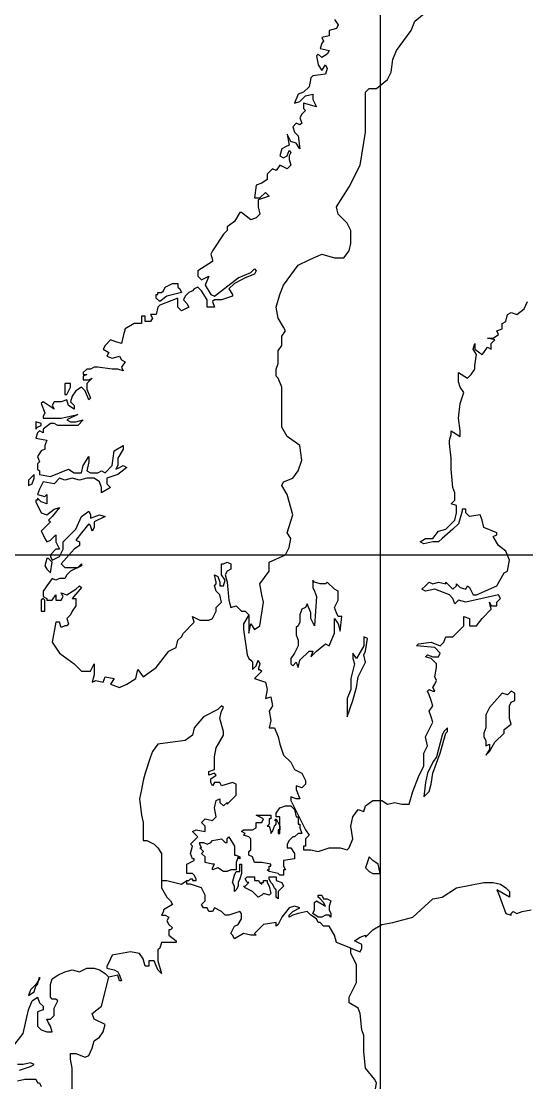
# Model space of a CAD drawing. Header units: millimetres. Extents: x 1844 to 27622, y 2629 to 17869.
# Drawn here: x 15027 to 16040, y 12150 to 14278 of the extents above; entities that cross this region are included whole.
import ezdxf

# ---------------------------------------------------------------- set-up
doc = ezdxf.new("R2010")
doc.units = ezdxf.units.MM
for name, color, linetype in [('COUNTRY', 212, 'Continuous'), ('MINOR_LAKE', 7, 'Continuous'), ('网格线', 251, 'Continuous')]:
    doc.layers.add(name, color=color, linetype=linetype)

msp = doc.modelspace()

# ---------------------------------------------------------------- linework, layer by layer
at = {"layer": 'COUNTRY', "linetype": 'Continuous', "lineweight": -3}
for points in [[(15654.6, 14281.2), (15661.9, 14270.3), (15658.2, 14263), (15643.6, 14259.3), (15643.6, 14248.4), (15629, 14244.7), (15632.7, 14237.4), (15629, 14233.8), (15625.4, 14222.8), (15643.6, 14219.2), (15640, 14211.9), (15629, 14204.6), (15621.7, 14211.9), (15618.1, 14208.2), (15621.7, 14190), (15629, 14179), (15636.3, 14190), (15640, 14182.7), (15636.3, 14171.7), (15610.8, 14168.1), (15607.1, 14164.4), (15603.5, 14146.2), (15592.5, 14135.2), (15581.6, 14131.6), (15574.3, 14113.3), (15585.2, 14117), (15596.2, 14127.9), (15610.8, 14131.6), (15610.8, 14120.6), (15618.1, 14106), (15592.5, 14113.3), (15592.5, 14102.4), (15596.2, 14098.8), (15588.9, 14091.5), (15585.2, 14084.2), (15588.9, 14073.2), (15585.2, 14069.6), (15577.9, 14073.2), (15570.6, 14065.9), (15574.3, 14055), (15581.6, 14047.7), (15585.2, 14022.1), (15577.9, 14033.1), (15567, 14036.7), (15559.7, 14051.3), (15563.3, 14029.4), (15556, 14025.8), (15548.7, 14022.1), (15545.1, 14007.5), (15552.4, 14003.9), (15559.7, 14007.5), (15563.3, 14018.5), (15567, 14014.8), (15563.3, 14007.5), (15563.3, 14000.2), (15567, 13989.3), (15559.7, 13982), (15545.1, 13989.3), (15537.8, 13978.3), (15530.5, 13982), (15519.5, 13971), (15519.5, 13960.1), (15508.6, 13952.8), (15497.6, 13949.1), (15494, 13923.6), (15504.9, 13923.6), (15515.9, 13934.5), (15523.2, 13927.2), (15501.3, 13919.9), (15501.3, 13905.3), (15504.9, 13890.7), (15497.6, 13883.4), (15486.7, 13879.8), (15468.4, 13894.4), (15464.8, 13894.4), (15453.8, 13876.1), (15439.2, 13865.2), (15439.2, 13857.9), (15431.9, 13850.6), (15410, 13817.7), (15406.4, 13810.4), (15410, 13799.5), (15410, 13795.8), (15380.8, 13777.6), (15380.8, 13766.6), (15388.1, 13759.3), (15402.7, 13766.6), (15395.4, 13748.4), (15406.4, 13730.1), (15413.7, 13726.5), (15461.1, 13763), (15486.7, 13773.9), (15494, 13781.2), (15497.6, 13777.6), (15494, 13770.3), (15475.7, 13763), (15468.4, 13759.3), (15453.8, 13752), (15442.9, 13741.1), (15450.2, 13730.1), (15450.2, 13726.5), (15428.3, 13719.2), (15413.7, 13719.2), (15410, 13715.5), (15413.7, 13704.6), (15410, 13704.6), (15399.1, 13704.6), (15399.1, 13719.2), (15388.1, 13737.4), (15380.8, 13744.7), (15373.5, 13741.1), (15369.9, 13737.4), (15362.6, 13733.8), (15355.3, 13726.5), (15351.6, 13719.2), (15358.9, 13711.9), (15362.6, 13704.6), (15348, 13697.3), (15340.7, 13704.6), (15340.7, 13715.5), (15340.7, 13722.8), (15304.2, 13708.2), (15300.5, 13704.6), (15296.9, 13690), (15285.9, 13690), (15289.6, 13682.7), (15285.9, 13675.4), (15275, 13675.4), (15275, 13679), (15275, 13686.3), (15267.7, 13686.3), (15267.7, 13679), (15267.7, 13671.7), (15264, 13671.7), (15253.1, 13671.7), (15234.8, 13660.8), (15231.2, 13646.2), (15227.5, 13631.6), (15216.6, 13635.2), (15205.6, 13638.9), (15194.7, 13627.9), (15191, 13620.6), (15202, 13613.3), (15198.3, 13606), (15209.3, 13602.4), (15223.9, 13606), (15227.5, 13598.8), (15234.8, 13595.1), (15227.5, 13584.2), (15231.2, 13576.9), (15220.2, 13580.5), (15209.3, 13580.5), (15180.1, 13584.2), (15172.8, 13584.2), (15165.5, 13580.5), (15158.2, 13580.5), (15150.9, 13573.2), (15150.9, 13569.6), (15158.2, 13569.6), (15150.9, 13565.9), (15150.9, 13558.6), (15161.9, 13558.6), (15169.2, 13562.3), (15158.2, 13551.3), (15158.2, 13540.4), (15165.5, 13522.1), (15161.9, 13518.5), (15154.6, 13536.7), (15147.3, 13544), (15136.3, 13536.7), (15129, 13525.8), (15125.4, 13514.8), (15132.7, 13507.5), (15132.7, 13500.2), (15121.7, 13507.5), (15118.1, 13518.5), (15107.1, 13514.8), (15092.5, 13514.8), (15088.9, 13507.5), (15092.5, 13500.2), (15070.6, 13514.8), (15067, 13511.2), (15074.3, 13492.9), (15070.6, 13485.6), (15070.6, 13482), (15107.1, 13482), (15140, 13489.3), (15118.1, 13478.3), (15125.4, 13474.7), (15136.3, 13474.7), (15150.9, 13478.3), (15150.9, 13478.3), (15140, 13467.4), (15121.7, 13467.4), (15099.8, 13467.4), (15092.5, 13471), (15085.2, 13471), (15070.6, 13460.1), (15070.6, 13452.8), (15063.3, 13456.4), (15059.7, 13452.8), (15056, 13441.8), (15077.9, 13438.2), (15074.3, 13427.2), (15074.3, 13419.9), (15067, 13416.3), (15059.7, 13405.3), (15063.3, 13394.4), (15059.7, 13390.7), (15059.7, 13379.8), (15063.3, 13376.1), (15063.3, 13368.8), (15085.2, 13365.2), (15121.7, 13379.8), (15132.7, 13372.5), (15147.3, 13372.5), (15150.9, 13387.1), (15161.9, 13405.3), (15161.9, 13394.4), (15158.2, 13376.1), (15165.5, 13372.5), (15180.1, 13372.5), (15187.4, 13376.1), (15194.7, 13372.5), (15209.3, 13387.1), (15212.9, 13416.3), (15231.2, 13427.2), (15231.2, 13419.9), (15220.2, 13401.7), (15220.2, 13387.1), (15216.6, 13379.8), (15223.9, 13383.4), (15231.2, 13387.1), (15238.5, 13383.4), (15220.2, 13368.8), (15198.3, 13361.5), (15198.3, 13350.6), (15205.6, 13343.3), (15187.4, 13332.3), (15187.4, 13343.3), (15183.7, 13354.2), (15172.8, 13361.5), (15158.2, 13361.5), (15143.6, 13357.9), (15129, 13361.5), (15114.4, 13357.9), (15103.5, 13361.5), (15092.5, 13350.6), (15070.6, 13354.2), (15063.3, 13339.6), (15059.7, 13328.7), (15074.3, 13325), (15077.9, 13328.7), (15077.9, 13310.4), (15067, 13314.1), (15059.7, 13321.4), (15059.7, 13317.7), (15056, 13317.7), (15056, 13314.1), (15067, 13292.2), (15077.9, 13288.5), (15092.5, 13299.5), (15103.5, 13303.1), (15088.9, 13284.9), (15081.6, 13277.6), (15085.2, 13273.9), (15074.3, 13263), (15067, 13255.7), (15070.6, 13248.4), (15074.3, 13241.1), (15077.9, 13233.8), (15085.2, 13237.4), (15096.2, 13248.4), (15096.2, 13233.8), (15103.5, 13219.2), (15096.2, 13219.2), (15085.2, 13208.2), (15085.2, 13204.6), (15088.9, 13197.3), (15103.5, 13204.6), (15110.8, 13219.2), (15110.8, 13233.8), (15121.7, 13244.7), (15136.3, 13259.3), (15147.3, 13284.9), (15161.9, 13295.8), (15165.5, 13288.5), (15165.5, 13281.2), (15183.7, 13288.5), (15194.7, 13284.9), (15172.8, 13273.9), (15172.8, 13263), (15169.2, 13255.7), (15165.5, 13266.6), (15161.9, 13270.3), (15147.3, 13252), (15136.3, 13237.4), (15143.6, 13233.8), (15143.6, 13226.5), (15132.7, 13219.2), (15107.1, 13190), (15114.4, 13182.7), (15140, 13182.7), (15147.3, 13190), (15147.3, 13186.3), (15125.4, 13175.4), (15118.1, 13168.1), (15114.4, 13160.8), (15103.5, 13160.8), (15096.2, 13157.1), (15088.9, 13160.8), (15077.9, 13146.2), (15070.6, 13135.2), (15070.6, 13124.3), (15077.9, 13120.6), (15077.9, 13117), (15088.9, 13117), (15096.2, 13127.9), (15096.2, 13117), (15107.1, 13117), (15110.8, 13124.3), (15107.1, 13131.6), (15118.1, 13127.9), (15136.3, 13138.9), (15143.6, 13146.2), (15147.3, 13142.5), (15129, 13120.6), (15136.3, 13120.6), (15136.3, 13106), (15129, 13095.1), (15125.4, 13087.8), (15118.1, 13080.5), (15121.7, 13069.6), (15118.1, 13065.9), (15114.4, 13065.9), (15107.1, 13062.3), (15103.5, 13073.2), (15096.2, 13073.2), (15088.9, 13033.1), (15103.5, 13011.2), (15132.7, 12989.3), (15147.3, 12974.7), (15165.5, 12974.7), (15172.8, 12989.3), (15172.8, 12967.4), (15169.2, 12952.8), (15176.4, 12956.4), (15191, 12952.8), (15194.7, 12963.7), (15212.9, 12960.1), (15205.6, 12949.1), (15223.9, 12941.8), (15238.5, 12949.1), (15256.7, 12960.1), (15260.4, 12978.3), (15271.3, 12963.7), (15296.9, 12982), (15322.4, 13014.8), (15337, 13022.1), (15340.7, 13036.7), (15348, 13044), (15351.6, 13051.3), (15373.5, 13073.2), (15369.9, 13084.2), (15384.5, 13076.9), (15402.7, 13076.9), (15410, 13080.5), (15417.3, 13095.1), (15417.3, 13102.4), (15428.3, 13113.3), (15424.6, 13127.9), (15417.3, 13135.2), (15413.7, 13146.2), (15417.3, 13149.8), (15417.3, 13153.5), (15413.7, 13168.1), (15421, 13164.4), (15424.6, 13153.5), (15424.6, 13146.2), (15431.9, 13146.2), (15435.6, 13157.1), (15428.3, 13168.1), (15428.3, 13186.3), (15428.3, 13190), (15431.9, 13190), (15439.2, 13193.6), (15446.5, 13190), (15446.5, 13179), (15439.2, 13175.4), (15435.6, 13168.1), (15439.2, 13153.5), (15442.9, 13117), (15446.5, 13102.4), (15457.5, 13106), (15468.4, 13095.1), (15475.7, 13095.1), (15483, 13087.8)], [(15296.9, 13730.1), (15300.5, 13730.1), (15300.5, 13733.8), (15307.8, 13733.8), (15311.5, 13737.4), (15315.1, 13744.7), (15329.7, 13752), (15340.7, 13752), (15340.7, 13744.7), (15344.3, 13741.1), (15348, 13733.8), (15318.8, 13726.5), (15304.2, 13715.5), (15296.9, 13722.8), (15296.9, 13730.1)], [(15483, 13087.8), (15472.1, 13069.6), (15472.1, 13058.6), (15479.4, 13007.5), (15483, 13000.2), (15486.7, 12996.6), (15490.3, 12992.9), (15490.3, 12982), (15490.3, 12978.3), (15497.6, 12985.6), (15501.3, 12996.6), (15504.9, 12989.3), (15501.3, 12978.3), (15504.9, 12978.3), (15508.6, 12974.7), (15504.9, 12971), (15494, 12960.1), (15515.9, 12952.8), (15519.5, 12938.2), (15515.9, 12919.9), (15526.8, 12923.6), (15530.5, 12905.3), (15523.2, 12894.4), (15526.8, 12876.1), (15523.2, 12861.5), (15534.1, 12861.5), (15541.4, 12843.3), (15545.1, 12828.7), (15552.4, 12806.8), (15567, 12792.2), (15574.3, 12777.6), (15588.9, 12770.3), (15596.2, 12755.7), (15596.2, 12748.4), (15588.9, 12741.1), (15577.9, 12744.7), (15577.9, 12737.4), (15585.2, 12719.2), (15577.9, 12719.2), (15567, 12722.8), (15567, 12715.5), (15588.9, 12671.7), (15596.2, 12657.1), (15603.5, 12646.2), (15596.2, 12638.9), (15596.2, 12624.3), (15592.5, 12624.3), (15592.5, 12617), (15607.1, 12617), (15621.7, 12613.3), (15643.6, 12620.6), (15665.5, 12620.6), (15680.1, 12617), (15683.7, 12620.6), (15691, 12638.9), (15687.4, 12664.4), (15691, 12682.7), (15702, 12697.3), (15712.9, 12693.6), (15716.6, 12704.6), (15731.2, 12715.5), (15749.4, 12715.5), (15760.4, 12708.2), (15775, 12711.9), (15789.6, 12708.2), (15804.2, 12708.2), (15811.5, 12733.8), (15822.4, 12763), (15833.4, 12784.9), (15833.4, 12810.4), (15840.7, 12825), (15837, 12843.3), (15844.3, 12857.9), (15851.6, 12872.5), (15848, 12883.4), (15844.3, 12894.4), (15851.6, 12905.3), (15848, 12916.3), (15844.3, 12927.2), (15840.7, 12934.5), (15844.3, 12938.2), (15851.6, 12934.5), (15855.3, 12934.5), (15851.6, 12941.8), (15855.3, 12949.1), (15858.9, 12956.4), (15855.3, 12963.7), (15858.9, 12982), (15858.9, 12989.3), (15848, 13000.2), (15837, 13003.9), (15840.7, 13007.5), (15851.6, 13003.9), (15862.6, 13003.9), (15866.2, 13011.2), (15855.3, 13022.1), (15818.8, 13025.8), (15822.4, 13029.4), (15848, 13033.1), (15866.2, 13025.8), (15873.5, 13033.1), (15877.2, 13044), (15891.8, 13044), (15906.4, 13058.6), (15913.7, 13065.9), (15913.7, 13084.2), (15924.6, 13080.5), (15924.6, 13065.9), (15939.2, 13065.9), (15950.2, 13080.5), (15968.4, 13098.8), (15964.8, 13113.3), (15968.4, 13106), (15979.4, 13106), (15979.4, 13113.3), (15986.7, 13120.6), (15983, 13127.9), (15917.3, 13113.3), (15902.7, 13117), (15895.4, 13109.7), (15891.8, 13120.6), (15884.5, 13127.9), (15855.3, 13138.9), (15837, 13135.2), (15829.7, 13138.9), (15837, 13146.2), (15844.3, 13153.5), (15851.6, 13149.8), (15862.6, 13153.5), (15877.2, 13149.8), (15877.2, 13153.5), (15891.8, 13138.9), (15899.1, 13146.2), (15899.1, 13149.8), (15906.4, 13142.5), (15917.3, 13138.9), (15921, 13146.2), (15924.6, 13142.5), (15931.9, 13127.9), (15939.2, 13127.9), (15979.4, 13146.2), (15994, 13171.7), (16001.3, 13175.4), (16004.9, 13197.3), (15997.6, 13215.5), (15983, 13226.5), (15972.1, 13244.7), (15979.4, 13248.4), (15979.4, 13252), (15953.8, 13263), (15950.2, 13277.6), (15946.5, 13288.5), (15924.6, 13284.9), (15917.3, 13292.2), (15917.3, 13299.5), (15910, 13299.5), (15910, 13295.8), (15902.7, 13270.3), (15891.8, 13259.3), (15869.9, 13241.1), (15862.6, 13233.8), (15851.6, 13233.8), (15833.4, 13230.1), (15826.1, 13233.8), (15837, 13241.1), (15851.6, 13241.1), (15862.6, 13255.7), (15877.2, 13259.3), (15895.4, 13277.6), (15899.1, 13292.2), (15899.1, 13306.8), (15888.1, 13310.4), (15895.4, 13317.7), (15895.4, 13332.3), (15891.8, 13343.3), (15888.1, 13379.8), (15888.1, 13401.7), (15884.5, 13430.9), (15884.5, 13438.2), (15888.1, 13449.1), (15888.1, 13456.4), (15906.4, 13445.5), (15906.4, 13456.4), (15902.7, 13482), (15906.4, 13511.2), (15913.7, 13533.1), (15906.4, 13544), (15902.7, 13555), (15902.7, 13573.2), (15921, 13562.3), (15924.6, 13565.9), (15928.3, 13569.6), (15935.6, 13580.5), (15935.6, 13584.2), (15935.6, 13587.8), (15939.2, 13609.7), (15931.9, 13620.6), (15935.6, 13631.6), (15935.6, 13620.6), (15950.2, 13609.7), (15953.8, 13613.3), (15961.1, 13624.3), (15968.4, 13620.6), (15968.4, 13631.6), (15975.7, 13638.9), (15961.1, 13642.5), (15972.1, 13642.5), (15983, 13649.8), (15979.4, 13657.1), (15990.3, 13660.8), (15990.3, 13671.7), (15997.6, 13675.4), (16001.3, 13690), (16008.6, 13693.6), (16019.5, 13690), (16034.1, 13700.9), (16041.4, 13715.5)], [(15118.1, 13529.4), (15125.4, 13544), (15125.4, 13551.3), (15114.4, 13551.3), (15114.4, 13547.7), (15114.4, 13529.4), (15118.1, 13529.4)], [(15056, 13460.1), (15059.7, 13463.7), (15067, 13467.4), (15067, 13471), (15056, 13474.7), (15056, 13460.1)], [(15052.4, 13368.8), (15052.4, 13368.8), (15041.4, 13357.9), (15041.4, 13350.6), (15041.4, 13346.9), (15048.7, 13350.6), (15052.4, 13361.5), (15052.4, 13368.8)], [(15085.2, 13171.7), (15088.9, 13193.6), (15081.6, 13200.9), (15077.9, 13200.9), (15074.3, 13186.3), (15077.9, 13179), (15085.2, 13171.7)], [(15074.3, 13095.1), (15074.3, 13117), (15070.6, 13120.6), (15067, 13117), (15067, 13095.1), (15074.3, 13095.1)], [(15957.5, 12806.8), (15964.8, 12814.1), (15975.7, 12832.3), (15994, 12850.6), (15994, 12857.9), (16008.6, 12868.8), (16004.9, 12879.8), (16004.9, 12905.3), (16008.6, 12912.6), (16015.9, 12916.3), (16015.9, 12930.9), (16008.6, 12934.5), (16001.3, 12927.2), (15990.3, 12930.9), (15964.8, 12901.7), (15957.5, 12887.1), (15957.5, 12872.5), (15957.5, 12861.5), (15953.8, 12850.6), (15953.8, 12843.3), (15957.5, 12836), (15957.5, 12825), (15964.8, 12828.7), (15964.8, 12817.7), (15957.5, 12806.8)], [(15358.9, 12555), (15362.6, 12555), (15366.2, 12558.6), (15369.9, 12558.6), (15369.9, 12555), (15377.2, 12555), (15377.2, 12558.6), (15373.5, 12565.9), (15369.9, 12569.6), (15358.9, 12569.6), (15358.9, 12576.9), (15358.9, 12587.8), (15373.5, 12595.1), (15373.5, 12598.8), (15369.9, 12598.8), (15366.2, 12609.7), (15369.9, 12624.3), (15366.2, 12627.9), (15380.8, 12642.5), (15377.2, 12646.2), (15369.9, 12653.5), (15377.2, 12657.1), (15395.4, 12653.5), (15395.4, 12664.4), (15388.1, 12671.7), (15395.4, 12679), (15410, 12675.4), (15417.3, 12682.7), (15413.7, 12700.9), (15417.3, 12715.5), (15424.6, 12719.2), (15424.6, 12711.9), (15431.9, 12704.6), (15439.2, 12711.9), (15439.2, 12708.2), (15457.5, 12726.5), (15457.5, 12737.4), (15457.5, 12748.4), (15450.2, 12752), (15439.2, 12748.4), (15428.3, 12744.7), (15424.6, 12752), (15413.7, 12752), (15410, 12744.7), (15406.4, 12752), (15406.4, 12759.3), (15417.3, 12766.6), (15413.7, 12770.3), (15402.7, 12766.6), (15402.7, 12773.9), (15413.7, 12777.6), (15413.7, 12788.5), (15413.7, 12788.5), (15413.7, 12803.1), (15417.3, 12821.4), (15431.9, 12846.9), (15431.9, 12854.2), (15424.6, 12879.8), (15428.3, 12894.4), (15431.9, 12901.7), (15428.3, 12905.3), (15421, 12898), (15391.8, 12883.4), (15373.5, 12861.5), (15369.9, 12846.9), (15355.3, 12836), (15300.5, 12828.7), (15289.6, 12814.1), (15285.9, 12803.1), (15275, 12770.3), (15271.3, 12755.7), (15267.7, 12737.4), (15264, 12719.2), (15267.7, 12686.3), (15271.3, 12671.7), (15271.3, 12653.5), (15271.3, 12635.2), (15275, 12635.2), (15278.6, 12635.2), (15293.2, 12627.9), (15300.5, 12620.6), (15307.8, 12609.7), (15307.8, 12565.9), (15307.8, 12555)], [(15833.4, 12722.8), (15844.3, 12733.8), (15848, 12748.4), (15851.6, 12770.3), (15866.2, 12810.4), (15877.2, 12850.6), (15880.8, 12854.2), (15880.8, 12861.5), (15873.5, 12854.2), (15869.9, 12846.9), (15858.9, 12803.1), (15851.6, 12792.2), (15840.7, 12770.3), (15837, 12752), (15833.4, 12722.8)], [(15497.6, 12686.3), (15512.2, 12686.3), (15526.8, 12686.3), (15526.8, 12679), (15523.2, 12679), (15523.2, 12668.1), (15519.5, 12664.4), (15523.2, 12664.4), (15523.2, 12664.4), (15526.8, 12653.5), (15526.8, 12649.8), (15530.5, 12653.5), (15534.1, 12664.4), (15537.8, 12668.1), (15537.8, 12675.4), (15534.1, 12675.4), (15537.8, 12679), (15537.8, 12679), (15545.1, 12664.4), (15545.1, 12657.1), (15541.4, 12657.1), (15541.4, 12653.5), (15541.4, 12653.5), (15541.4, 12649.8), (15545.1, 12649.8), (15545.1, 12679), (15545.1, 12682.7), (15537.8, 12682.7), (15537.8, 12690), (15545.1, 12700.9), (15556, 12704.6), (15559.7, 12704.6), (15567, 12704.6), (15574.3, 12697.3), (15577.9, 12682.7), (15581.6, 12682.7), (15581.6, 12675.4), (15581.6, 12668.1), (15585.2, 12668.1), (15585.2, 12660.8), (15588.9, 12649.8), (15581.6, 12649.8), (15574.3, 12642.5), (15570.6, 12642.5), (15563.3, 12635.2), (15559.7, 12627.9), (15559.7, 12620.6), (15567, 12620.6), (15574.3, 12609.7), (15574.3, 12598.8), (15552.4, 12595.1), (15552.4, 12587.8), (15552.4, 12584.2), (15552.4, 12584.2), (15556, 12576.9), (15552.4, 12576.9), (15552.4, 12576.9), (15552.4, 12565.9), (15545.1, 12565.9), (15541.4, 12569.6), (15523.2, 12573.2), (15519.5, 12576.9), (15519.5, 12576.9), (15523.2, 12576.9), (15523.2, 12584.2), (15526.8, 12584.2), (15526.8, 12587.8), (15508.6, 12591.5), (15494, 12591.5), (15490.3, 12602.4), (15483, 12606), (15483, 12609.7), (15483, 12609.7), (15483, 12613.3), (15486.7, 12617), (15486.7, 12638.9), (15483, 12642.5), (15472.1, 12646.2), (15472.1, 12646.2), (15475.7, 12649.8), (15468.4, 12653.5), (15468.4, 12653.5), (15472.1, 12657.1), (15490.3, 12657.1), (15497.6, 12660.8), (15497.6, 12671.7), (15504.9, 12671.7), (15508.6, 12671.7), (15512.2, 12679), (15497.6, 12686.3)], [(15406.4, 12631.6), (15410, 12635.2), (15428.3, 12638.9), (15435.6, 12631.6), (15439.2, 12631.6), (15439.2, 12638.9), (15442.9, 12642.5), (15453.8, 12624.3), (15453.8, 12617), (15453.8, 12606), (15457.5, 12606), (15464.8, 12602.4), (15464.8, 12598.8), (15461.1, 12602.4), (15457.5, 12591.5), (15457.5, 12576.9), (15446.5, 12576.9), (15439.2, 12573.2), (15431.9, 12573.2), (15421, 12580.5), (15410, 12576.9), (15410, 12580.5), (15413.7, 12587.8), (15410, 12587.8), (15395.4, 12591.5), (15395.4, 12602.4), (15388.1, 12609.7), (15391.8, 12613.3), (15384.5, 12620.6), (15388.1, 12620.6), (15388.1, 12620.6), (15384.5, 12627.9), (15384.5, 12631.6), (15391.8, 12631.6), (15399.1, 12627.9), (15406.4, 12631.6)], [(15745.8, 12569.6), (15742.1, 12587.8), (15731.2, 12595.1), (15723.9, 12602.4), (15716.6, 12580.5), (15723.9, 12573.2), (15731.2, 12569.6), (15745.8, 12569.6)], [(15464.8, 12573.2), (15464.8, 12584.2), (15464.8, 12587.8), (15468.4, 12587.8), (15468.4, 12569.6), (15464.8, 12558.6), (15461.1, 12551.3), (15461.1, 12544), (15457.5, 12536.7), (15453.8, 12533.1), (15453.8, 12544), (15450.2, 12551.3), (15450.2, 12551.3), (15453.8, 12565.9), (15457.5, 12573.2), (15464.8, 12573.2)], [(15307.8, 12555), (15307.8, 12540.4), (15318.8, 12522.1), (15326.1, 12514.8), (15329.7, 12507.5), (15311.5, 12496.6), (15311.5, 12492.9), (15307.8, 12485.6), (15315.1, 12485.6), (15322.4, 12482), (15318.8, 12474.7), (15322.4, 12467.4), (15329.7, 12460.1), (15326.1, 12456.4), (15322.4, 12456.4), (15322.4, 12445.5), (15337, 12434.5), (15337, 12430.9), (15307.8, 12430.9), (15304.2, 12419.9), (15300.5, 12416.3), (15300.5, 12394.4), (15307.8, 12368.8), (15300.5, 12376.1), (15293.2, 12394.4), (15282.3, 12394.4), (15282.3, 12383.4), (15275, 12383.4), (15271.3, 12398), (15264, 12409), (15245.8, 12412.6), (15209.3, 12405.3), (15205.6, 12398), (15202, 12390.7), (15198.3, 12383.4), (15198.3, 12379.8), (15212.9, 12376.1), (15220.2, 12372.5), (15223.9, 12365.2), (15227.5, 12354.2), (15223.9, 12354.2), (15220.2, 12365.2), (15202, 12361.5)], [(15450.2, 12445.5), (15446.5, 12449.1), (15453.8, 12463.7), (15461.1, 12467.4), (15468.4, 12478.3), (15468.4, 12489.3), (15464.8, 12492.9), (15442.9, 12485.6), (15435.6, 12485.6), (15428.3, 12492.9), (15413.7, 12500.2), (15410, 12492.9), (15402.7, 12492.9), (15399.1, 12500.2), (15391.8, 12500.2), (15388.1, 12507.5), (15395.4, 12514.8), (15395.4, 12525.8), (15388.1, 12540.4), (15366.2, 12547.7), (15358.9, 12547.7), (15358.9, 12555)], [(15490.3, 12562.3), (15494, 12562.3), (15494, 12555), (15501.3, 12555), (15504.9, 12551.3), (15508.6, 12547.7), (15508.6, 12551.3), (15512.2, 12551.3), (15512.2, 12555), (15519.5, 12555), (15519.5, 12551.3), (15523.2, 12544), (15526.8, 12529.4), (15523.2, 12525.8), (15512.2, 12529.4), (15508.6, 12525.8), (15501.3, 12522.1), (15490.3, 12533.1), (15475.7, 12540.4), (15472.1, 12544), (15475.7, 12544), (15483, 12551.3), (15479.4, 12551.3), (15475.7, 12558.6), (15479.4, 12562.3), (15490.3, 12562.3), (15490.3, 12562.3)], [(15530.5, 12562.3), (15530.5, 12562.3), (15537.8, 12562.3), (15537.8, 12555), (15548.7, 12551.3), (15552.4, 12544), (15545.1, 12536.7), (15541.4, 12533.1), (15541.4, 12518.5), (15537.8, 12522.1), (15537.8, 12536.7), (15534.1, 12540.4), (15530.5, 12547.7), (15526.8, 12551.3), (15523.2, 12558.6), (15523.2, 12562.3), (15530.5, 12562.3)], [(15687.4, 12419.9), (15705.6, 12412.6), (15709.3, 12419.9), (15709.3, 12427.2), (15694.7, 12434.5), (15705.6, 12441.8), (15716.6, 12445.5), (15716.6, 12441.8), (15731.2, 12456.4), (15749.4, 12467.4), (15771.3, 12471), (15811.5, 12482), (15851.6, 12518.5), (15869.9, 12522.1), (15899.1, 12540.4), (15953.8, 12551.3), (15972.1, 12551.3), (15986.7, 12547.7), (15997.6, 12540.4), (16004.9, 12533.1), (16004.9, 12522.1), (15979.4, 12536.7), (15983, 12529.4), (15997.6, 12489.3), (16008.6, 12485.6), (16008.6, 12489.3), (16012.2, 12492.9), (16019.5, 12489.3), (16030.5, 12492.9), (16048.7, 12496.6)], [(15643.6, 12503.9), (15643.6, 12496.6), (15647.3, 12489.3), (15647.3, 12482), (15643.6, 12485.6), (15636.3, 12485.6), (15629, 12482), (15621.7, 12482), (15610.8, 12489.3), (15614.4, 12496.6), (15614.4, 12500.2), (15614.4, 12511.2), (15618.1, 12514.8), (15636.3, 12503.9), (15632.7, 12511.2), (15625.4, 12518.5), (15621.7, 12522.1), (15621.7, 12525.8), (15629, 12525.8), (15632.7, 12518.5), (15640, 12518.5), (15647.3, 12514.8), (15643.6, 12503.9)], [(15687.4, 12419.9), (15658.2, 12430.9), (15654.6, 12445.5), (15643.6, 12463.7), (15632.7, 12463.7), (15625.4, 12471), (15621.7, 12471), (15618.1, 12478.3), (15607.1, 12485.6), (15599.8, 12492.9), (15581.6, 12489.3), (15570.6, 12485.6), (15563.3, 12482), (15563.3, 12485.6), (15570.6, 12492.9), (15585.2, 12500.2), (15574.3, 12503.9), (15563.3, 12500.2), (15548.7, 12482), (15541.4, 12467.4), (15537.8, 12463.7), (15537.8, 12471), (15512.2, 12467.4), (15494, 12449.1), (15497.6, 12445.5), (15486.7, 12445.5), (15472.1, 12449.1), (15453.8, 12438.2), (15450.2, 12445.5)], [(15004.9, 12215.5), (15030.5, 12248.4), (15041.4, 12295.8), (15048.7, 12314.1), (15059.7, 12321.4), (15063.3, 12310.4), (15070.6, 12303.1), (15070.6, 12299.5), (15070.6, 12295.8), (15059.7, 12292.2), (15059.7, 12288.5), (15059.7, 12281.2), (15059.7, 12266.6), (15059.7, 12263), (15067, 12255.7), (15077.9, 12252), (15085.2, 12252), (15088.9, 12252), (15085.2, 12263), (15081.6, 12270.3), (15077.9, 12277.6), (15085.2, 12277.6), (15092.5, 12284.9), (15092.5, 12299.5), (15099.8, 12314.1), (15096.2, 12317.7), (15088.9, 12317.7), (15085.2, 12321.4), (15085.2, 12343.3), (15085.2, 12346.9), (15088.9, 12357.9), (15099.8, 12365.2), (15114.4, 12372.5), (15129, 12376.1), (15143.6, 12372.5), (15158.2, 12379.8), (15172.8, 12379.8), (15183.7, 12376.1), (15194.7, 12368.8), (15202, 12361.5)], [(15059.7, 12346.9), (15063.3, 12361.5), (15063.3, 12357.9), (15056, 12346.9), (15045.1, 12336), (15041.4, 12325), (15052.4, 12332.3), (15056, 12343.3), (15059.7, 12346.9)], [(15023.2, 12175.4), (15045.1, 12182.7), (15052.4, 12186.3), (15045.1, 12190), (15030.5, 12186.3), (15019.5, 12186.3)]]:
    msp.add_lwpolyline(points, dxfattribs=at)
at = {"layer": 'COUNTRY', "lineweight": -3, "flags": 128}
for points in [[(15483, 13087.8), (15483, 13080.5), (15483, 13051.3), (15486.7, 13069.6), (15494, 13058.6), (15504.9, 13065.9), (15512.2, 13113.3), (15508.6, 13127.9), (15504.9, 13149.8), (15523.2, 13175.4), (15523.2, 13193.6), (15556, 13208.2), (15563.3, 13222.8), (15567, 13241.1), (15559.7, 13252), (15570.6, 13288.5), (15559.7, 13328.7), (15548.7, 13346.9), (15552.4, 13354.2), (15570.6, 13361.5), (15581.6, 13376.1), (15588.9, 13398), (15585.2, 13427.2), (15559.7, 13445.5), (15548.7, 13463.7), (15548.7, 13489.3), (15548.7, 13544), (15541.4, 13562.3), (15537.8, 13565.9), (15537.8, 13580.5), (15541.4, 13591.5), (15541.4, 13617), (15548.7, 13627.9), (15548.7, 13646.2), (15556, 13657.1), (15552.4, 13664.4), (15541.4, 13682.7), (15537.8, 13704.6), (15545.1, 13730.1), (15552.4, 13748.4), (15581.6, 13788.5), (15603.5, 13799.5), (15629, 13810.4), (15654.6, 13803.1), (15672.8, 13803.1), (15683.7, 13817.7), (15687.4, 13832.3), (15687.4, 13857.9), (15680.1, 13872.5), (15661.9, 13890.7), (15658.2, 13905.3), (15683.7, 13945.5), (15705.6, 13989.3), (15716.6, 14055), (15716.6, 14091.5), (15716.6, 14117), (15716.6, 14135.2), (15723.9, 14142.5), (15738.5, 14142.5), (15760.4, 14160.8), (15767.7, 14175.4), (15771.3, 14200.9), (15778.6, 14219.2), (15807.8, 14259.3), (15815.1, 14277.6), (15833.4, 14292.2)], [(15307.8, 12555), (15318.8, 12555), (15348, 12547.7), (15358.9, 12555)], [(15734.8, 12124.3), (15738.5, 12149.8), (15734.8, 12157.1), (15716.6, 12179), (15712.9, 12211.9), (15712.9, 12222.8), (15712.9, 12244.7), (15709.3, 12255.7), (15705.6, 12288.5), (15702, 12299.5), (15683.7, 12310.4), (15683.7, 12321.4), (15691, 12336), (15698.3, 12350.6), (15698.3, 12368.8), (15698.3, 12387.1), (15687.4, 12409), (15687.4, 12419.9)], [(15129, 12127.9), (15129, 12149.8), (15129, 12168.1), (15129, 12179), (15125.4, 12197.3), (15125.4, 12208.2), (15136.3, 12208.2), (15154.6, 12200.9), (15161.9, 12204.6), (15169.2, 12219.2), (15172.8, 12233.8), (15183.7, 12241.1), (15191, 12252), (15194.7, 12266.6), (15172.8, 12277.6), (15169.2, 12288.5), (15187.4, 12303.1), (15202, 12361.5)], [(15019.5, 12153.5), (15034.1, 12157.1), (15056, 12157.1), (15059.7, 12149.8), (15063.3, 12149.8), (15067, 12142.5)]]:
    msp.add_lwpolyline(points, dxfattribs=at)
at = {"layer": 'MINOR_LAKE', "linetype": 'Continuous', "lineweight": -3}
for points in [[(15581.6, 12982), (15585.2, 12996.6), (15603.5, 13014.8), (15610.8, 13014.8), (15607.1, 13003.9), (15610.8, 13007.5), (15618.1, 13014.8), (15636.3, 13029.4), (15643.6, 13025.8), (15654.6, 13051.3), (15654.6, 13080.5), (15661.9, 13069.6), (15665.5, 13055), (15669.2, 13084.2), (15661.9, 13084.2), (15658.2, 13091.5), (15654.6, 13102.4), (15661.9, 13117), (15661.9, 13135.2), (15654.6, 13138.9), (15640, 13153.5), (15636.3, 13149.8), (15629, 13149.8), (15625.4, 13149.8), (15614.4, 13153.5), (15610.8, 13157.1), (15610.8, 13142.5), (15614.4, 13135.2), (15618.1, 13124.3), (15614.4, 13065.9), (15607.1, 13080.5), (15607.1, 13091.5), (15599.8, 13109.7), (15596.2, 13102.4), (15588.9, 13098.8), (15585.2, 13087.8), (15585.2, 13073.2), (15581.6, 13065.9), (15577.9, 13062.3), (15577.9, 13047.7), (15581.6, 13036.7), (15581.6, 13025.8), (15574.3, 13011.2), (15567, 13000.2), (15567, 12989.3), (15570.6, 12985.6), (15577.9, 12992.9), (15581.6, 12982)], [(15691, 13011.2), (15691, 13000.2), (15694.7, 12989.3), (15687.4, 12960.1), (15687.4, 12938.2), (15680.1, 12919.9), (15680.1, 12883.4), (15691, 12916.3), (15698.3, 12941.8), (15702, 12963.7), (15716.6, 12992.9), (15712.9, 13007.5), (15716.6, 13014.8), (15720.2, 13040.4), (15712.9, 13044), (15712.9, 13025.8), (15698.3, 13000.2), (15691, 13011.2)]]:
    msp.add_lwpolyline(points, dxfattribs=at)
at = {"layer": '网格线', "linetype": 'Continuous'}
for points in [[(15745.8, 17638.9), (15745.8, 2828.7)], [(2271.3, 13208.2), (27147.3, 13208.2)]]:
    msp.add_lwpolyline(points, dxfattribs=at)

doc.saveas('drawing.dxf')
